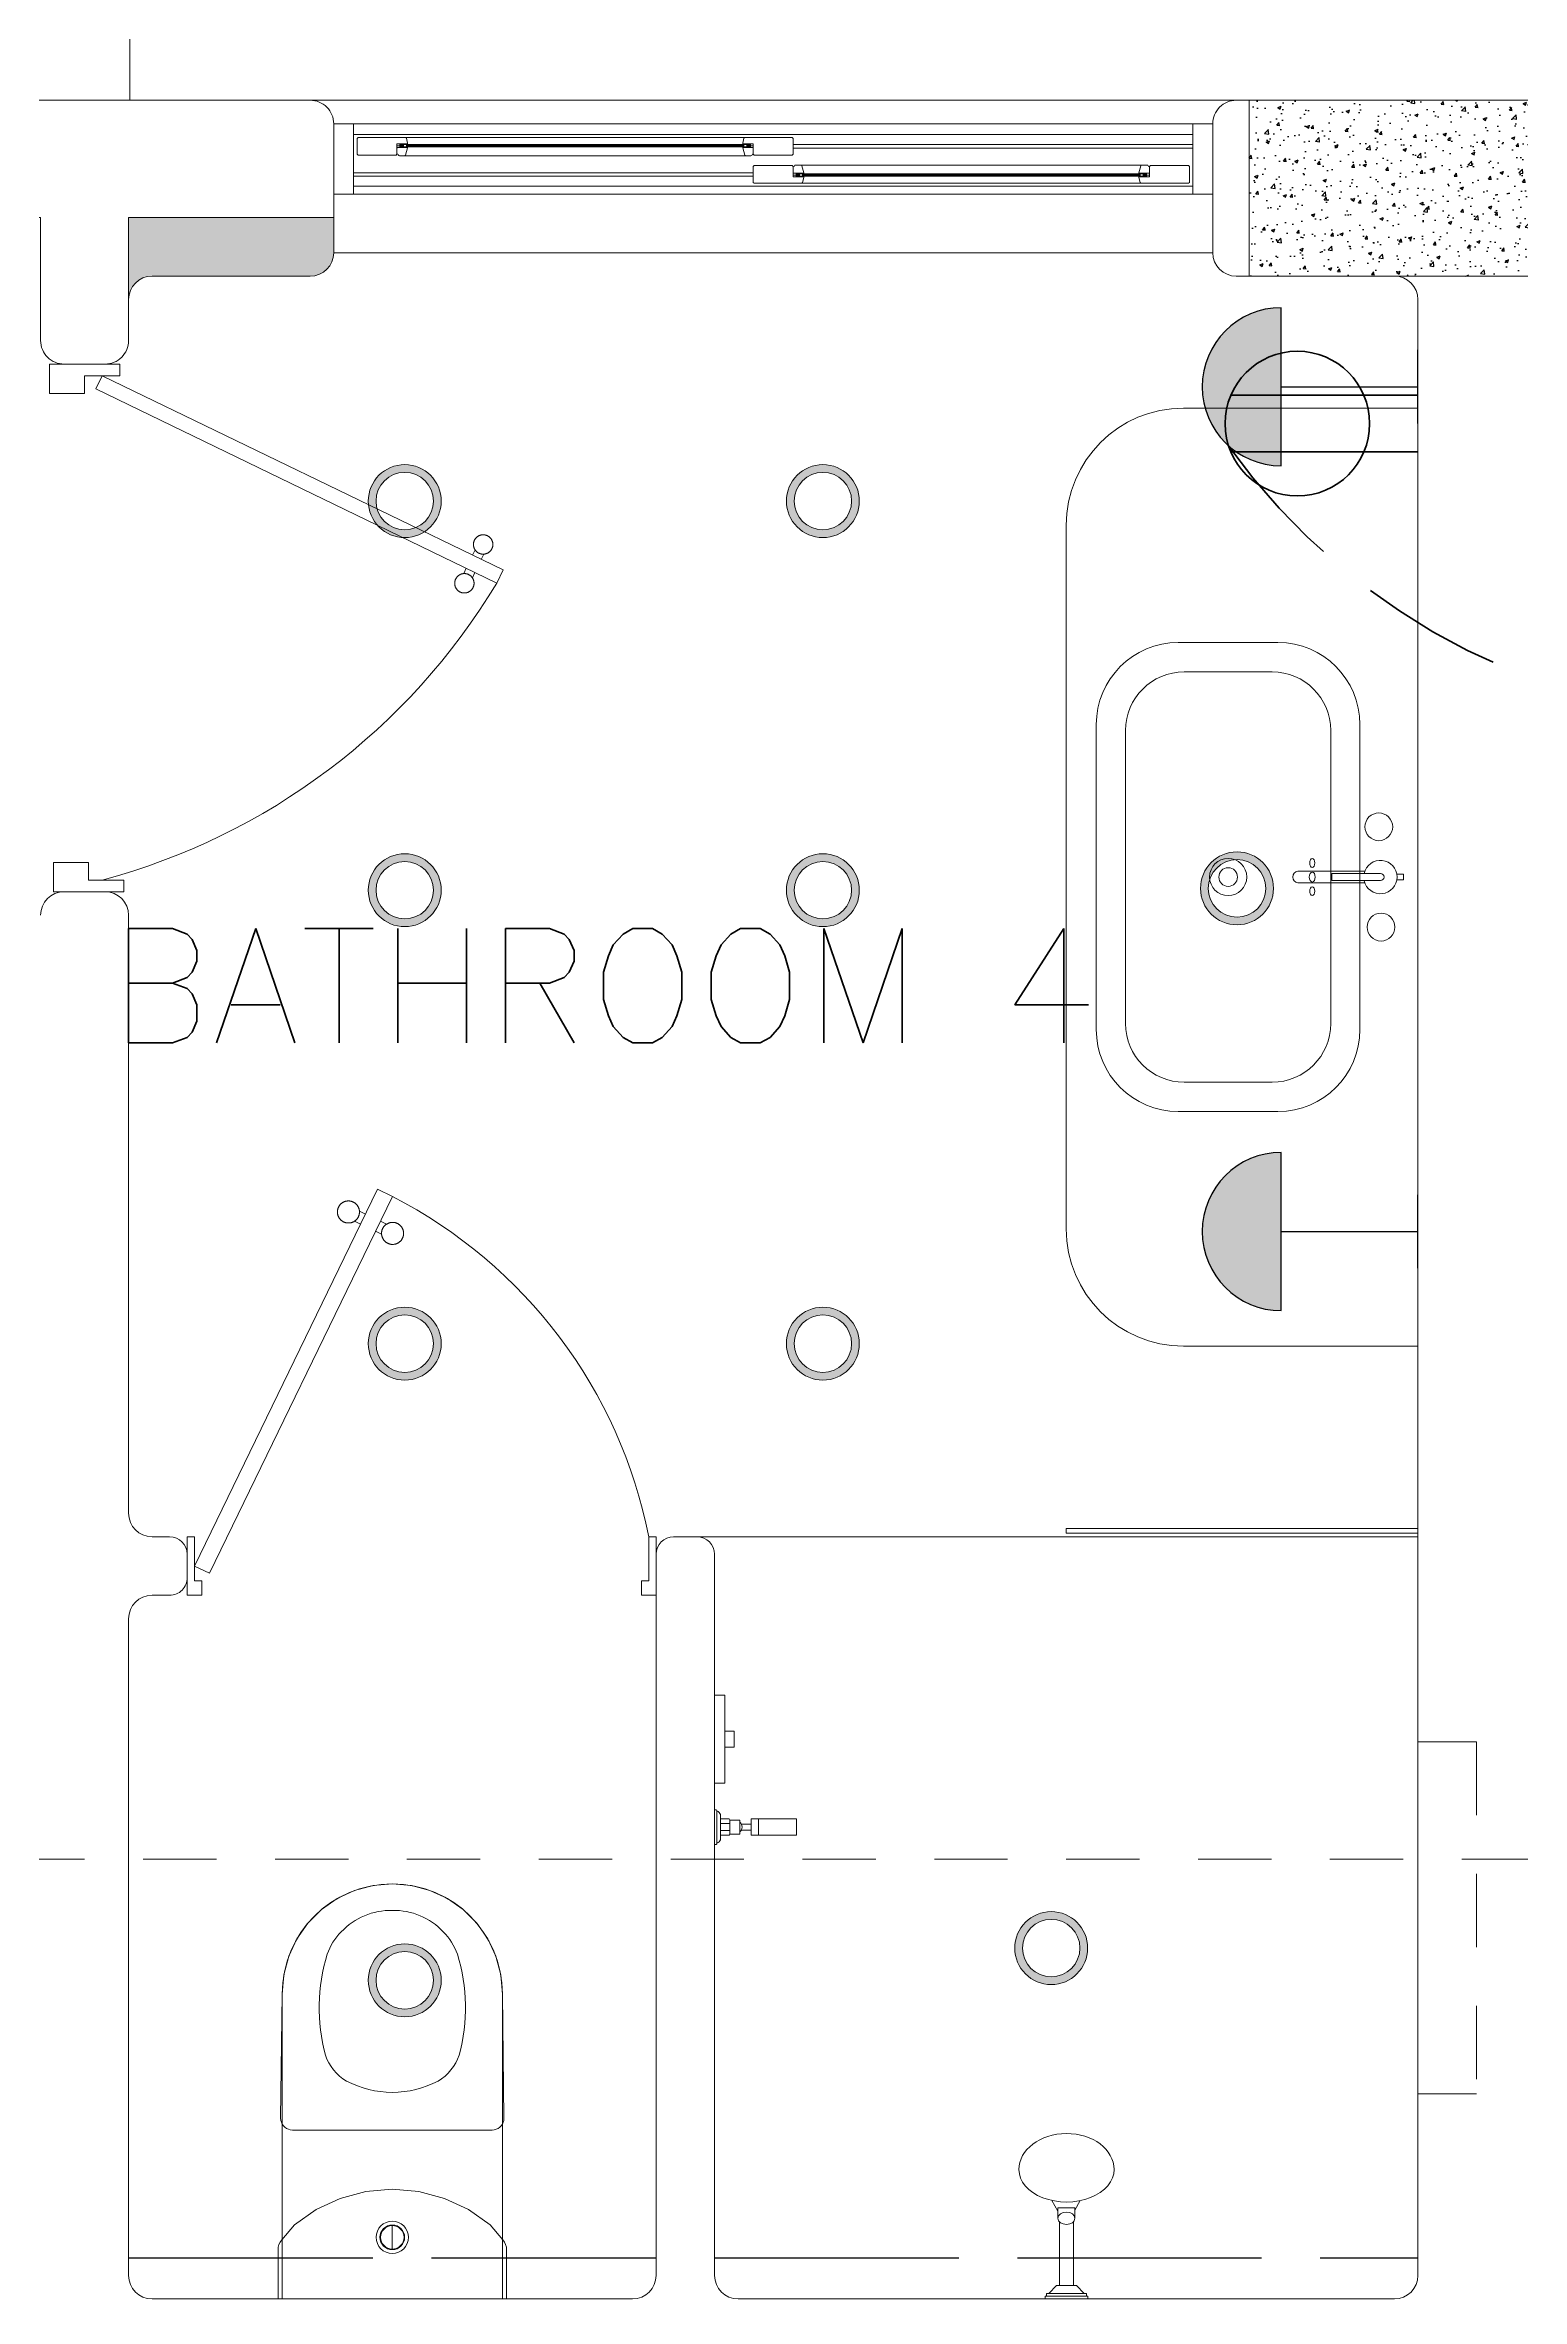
# Model space of a CAD drawing. Header units: metres. Extents: x 14 to 2416, y -346 to 476.
# Drawn here: x 137.184 to 139.704, y -135.678 to -131.834 of the extents above; entities that cross this region are included whole.
import ezdxf

# ---------------------------------------------------------------- set-up
doc = ezdxf.new("R2010")
doc.units = ezdxf.units.M
for name, pattern in [('0', [0]), ('CONTINU', [0]), ('CONTINUA', [0]), ('Dash Style-2', [0.694425, 0.48607, -0.208355]), ('HIDDEN2', [0.1875, 0.125, -0.0625]), ('STYLE_03', [0.5, 0.416656, -0.083344])]:
    doc.linetypes.add(name, pattern=pattern)
doc.layers.get('0').update_dxf_attribs({"linetype": '0', "lineweight": 20})
for name, color, linetype, lineweight in [('A-ANNO-TEXT', 20, 'Continuous', 13), ('A-DOOR', 35, 'Continuous', 5), ('A-WALL', 250, 'Continuous', 20), ('baños', 251, 'Continuous', 0), ('Columnas', 7, 'Continuous', 18), ('cristales', 131, 'Continuous', 0), ('E Salida TCorrientes', 24, 'CONTINUA', 40), ('E Tuberia Emp Piso', 24, 'Dash Style-2', 40), ('MAVA -LUMINARIAS', 1, 'Continuous', 18), ('muros bajitos', 252, 'Continuous', 5), ('textos', 7, 'Continuous', 0)]:
    doc.layers.add(name, color=color, linetype=linetype, lineweight=lineweight)
doc.layers.add('HATCH', color=8, linetype='Continuous')
doc.layers.add('MAVA Luminarias', color=1, linetype='Continuous')
doc.layers.add('RELLENO SECCION', color=8, linetype='Continuous', lineweight=0, transparency=0.4)
doc.layers.add('Techos 1', color=7, linetype='HIDDEN2', lineweight=9, true_color=0x42391a)
doc.styles.get("Standard").update_dxf_attribs({"font": 'arial.ttf', "height": 0.1875})

# ---------------------------------------------------------------- blocks, each defined once
blk = doc.blocks.new('P90')
at = {"layer": 'A-DOOR'}
for p, q in [((-0.0476, -0.8576), (0.6364, -0.5264)), ((0.5992, -0.5445), (0.5949, -0.5355)), ((0.6473, -0.5489), (0.6364, -0.5264)), ((-0.0368, -0.88), (0.6473, -0.5489)), ((0.5843, -0.5517), (0.58, -0.5427)), ((0.5952, -0.5741), (0.5995, -0.5831)), ((0.6101, -0.5669), (0.6144, -0.5759)), ((-0.0368, -0.88), (-0.0476, -0.8576))]:
    blk.add_line(p, q, dxfattribs=at)
for points in [[(-0.06, -0.02), (-0.06, -0.05), (-0.12, -0.05), (-0.12, 0), (0, 0), (0, -0.02)], [(-0.0668, -0.88), (-0.0668, -0.85), (-0.1268, -0.85), (-0.1268, -0.9), (-0.0068, -0.9), (-0.0068, -0.88)]]:
    blk.add_lwpolyline(points, close=True, dxfattribs=at)
blk.add_arc((-0.3259, -1.105), 1.1228, 31.0139, 75.0797, dxfattribs=at)
for points in [[(0.5812, -0.5096), (0.5857, -0.5096), (0.5933, -0.5141), (0.5977, -0.5218), (0.5977, -0.5306), (0.5933, -0.5383), (0.5856, -0.5427), (0.5767, -0.5427), (0.5691, -0.5383), (0.5647, -0.5306), (0.5647, -0.5217), (0.5691, -0.514), (0.5768, -0.5096), (0.5812, -0.5096)], [(0.6133, -0.5758), (0.6177, -0.5758), (0.6254, -0.5803), (0.6298, -0.5879), (0.6298, -0.5968), (0.6253, -0.6045), (0.6176, -0.6089), (0.6088, -0.6089), (0.6011, -0.6044), (0.5967, -0.5967), (0.5967, -0.5879), (0.6011, -0.5802), (0.6088, -0.5758), (0.6133, -0.5758)]]:
    blk.add_open_spline(points, degree=2, dxfattribs=at)
blk = doc.blocks.new('A$C3685e79b')
at = {"layer": 'A-DOOR'}
for p, q in [((0.0125, 0.05), (0.3248, 0.6926)), ((0.3248, 0.6926), (0.3503, 0.6802)), ((0.038, 0.0376), (0.3503, 0.6802)), ((0.3042, 0.6503), (0.294, 0.6552)), ((0.296, 0.6333), (0.2858, 0.6383)), ((0.3215, 0.621), (0.3317, 0.616)), ((0.3297, 0.6379), (0.3399, 0.6329)), ((0.038, 0.0376), (0.0125, 0.05))]:
    blk.add_line(p, q, dxfattribs=at)
for points in [[(0, 0), (0.025, 0), (0.025, 0.025), (0.0125, 0.025), (0.0125, 0.1), (0, 0.1), (0, 0)], [(0.8, 0), (0.775, 0), (0.775, 0.025), (0.7875, 0.025), (0.7875, 0.1), (0.8, 0.1), (0.8, 0)]]:
    blk.add_lwpolyline(points, dxfattribs=at)
blk.add_arc((-0.0309, -0.0619), 0.8343, 11.1901, 62.8126, dxfattribs=at)
for points in [[(0.294, 0.6539), (0.294, 0.659), (0.289, 0.6677), (0.2802, 0.6727), (0.2702, 0.6727), (0.2614, 0.6677), (0.2564, 0.6589), (0.2564, 0.6489), (0.2614, 0.6401), (0.2702, 0.6351), (0.2803, 0.6351), (0.289, 0.6401), (0.294, 0.6489), (0.294, 0.6539)], [(0.3693, 0.6173), (0.3693, 0.6224), (0.3642, 0.6311), (0.3555, 0.6361), (0.3454, 0.6361), (0.3367, 0.6311), (0.3316, 0.6224), (0.3317, 0.6123), (0.3367, 0.6035), (0.3454, 0.5985), (0.3555, 0.5985), (0.3643, 0.6036), (0.3693, 0.6123), (0.3693, 0.6173)]]:
    blk.add_open_spline(points, degree=2, dxfattribs=at)
blk = doc.blocks.new('Caroma_ToiletSuites')
at = {"layer": 'baños'}
for p, q in [((-64.3, 696.7), (-94, 682.8)), ((-32.6, 705.1), (-64.3, 696.7)), ((0, 708), (-32.6, 705.1)), ((32.6, 705.1), (0, 708)), ((64.3, 696.7), (32.6, 705.1)), ((94, 682.8), (64.3, 696.7)), ((-120.8, 664), (-144, 640.8)), ((-94, 682.8), (-120.8, 664)), ((120.8, 664), (94, 682.8)), ((144, 640.8), (120.8, 664)), ((-144, 640.8), (-162.8, 614)), ((162.8, 614), (144, 640.8)), ((-176.7, 584.3), (-185.1, 552.6)), ((-162.8, 614), (-176.7, 584.3)), ((176.7, 584.3), (162.8, 614)), ((185.1, 552.6), (176.7, 584.3)), ((-185.1, 552.6), (-188, 520)), ((188, 520), (185.1, 552.6)), ((-188, 520), (-190.5, 308)), ((-188, 0), (-188, 520)), ((188, 520), (188, 0)), ((190.5, 308), (188, 520)), ((-190.5, 308), (-190.2, 304.5)), ((190.2, 304.5), (190.5, 308)), ((-190.2, 304.5), (-189.3, 301.2)), ((-189.3, 301.2), (-187.8, 298)), ((-187.8, 298), (-185.8, 295.1)), ((-185.8, 295.1), (-183.4, 292.7)), ((-183.4, 292.7), (-180.5, 290.7)), ((-180.5, 290.7), (-177.3, 289.2)), ((-177.3, 289.2), (-174, 288.3)), ((-174, 288.3), (-170.5, 288)), ((-170.5, 288), (170.5, 288)), ((170.5, 288), (174, 288.3)), ((174, 288.3), (177.3, 289.2)), ((177.3, 289.2), (180.5, 290.7)), ((180.5, 290.7), (183.4, 292.7)), ((183.4, 292.7), (185.8, 295.1)), ((185.8, 295.1), (187.8, 298)), ((187.8, 298), (189.3, 301.2)), ((189.3, 301.2), (190.2, 304.5)), ((-88.9, 171.3), (-130, 152.2)), ((-45.1, 183.1), (-88.9, 171.3)), ((0, 187), (-45.1, 183.1)), ((45.1, 183.1), (0, 187)), ((88.9, 171.3), (45.1, 183.1)), ((130, 152.2), (88.9, 171.3)), ((-167.1, 126.2), (-188.7, 100.9)), ((-130, 152.2), (-167.1, 126.2)), ((0, 85), (0, 125)), ((167.1, 126.2), (130, 152.2)), ((188.7, 100.9), (167.1, 126.2)), ((-194.6, 88.2), (-195, 83.5)), ((-195, 83.5), (-195, 0)), ((-193.4, 92.7), (-194.6, 88.2)), ((-191.4, 97), (-193.4, 92.7)), ((-188.7, 100.9), (-191.4, 97)), ((191.4, 97), (188.7, 100.9)), ((193.4, 92.7), (191.4, 97)), ((194.6, 88.2), (193.4, 92.7)), ((195, 83.5), (194.6, 88.2)), ((195, 0), (195, 83.5)), ((-195, 0), (195, 0)), ((188, 0), (-188, 0))]:
    blk.add_line(p, q, dxfattribs=at)
for centre, radius, start, end in [((0, 520), 188, 0, 180), ((-2.7, 547.4), 115.2, 88.6565, 137.0404), ((2.7, 547.4), 115.2, 42.9609, 91.3415), ((-18.8, 556.1), 97.6, 134.3372, 160.9897), ((18.8, 556.1), 97.6, 19.01, 45.6643), ((183, 496.7), 307.9, 162.7713, 195.2143), ((-183, 496.7), 307.9, 344.7852, 17.2286), ((-36.1, 442.4), 82.4, 198.763, 239.3582), ((36.1, 442.4), 82.4, 300.6412, 341.2351), ((2.9, 529.9), 177.9, 242.916, 269.0659), ((-2.9, 529.9), 177.9, 270.9339, 297.0836), ((0, 105), 27.5, 0, 180), ((0, 105), 21, 0, 180), ((0, 105), 20, 0, 180), ((0, 105), 27.5, 180, 0), ((0, 105), 21, 180, 0), ((0, 105), 20, 180, 0)]:
    blk.add_arc(centre, radius, start, end, dxfattribs=at)
blk = doc.blocks.new('A$C0ed3e1a4')
at = {"layer": 'baños'}
for p, q in [((0.0645, 0.0432), (0.0645, 0.0157)), ((0.0968, 0.0175), (0.0968, 0.0413)), ((0.0968, 0.0413), (0.1137, 0.0413)), ((0.1137, 0.0413), (0.1137, 0.0294)), ((0.1294, 0.0435), (0.1148, 0.0435)), ((0.1294, 0.051), (0.1294, 0.0295)), ((0.1356, 0.0022), (0.1356, 0.0568)), ((0.1396, 0.059), (0.1368, 0.059)), ((0.1396, 0.059), (0.1396, 0)), ((0.0941, 0.0346), (0.0772, 0.0346)), ((0.0941, 0.0243), (0.0772, 0.0243)), ((0.0968, 0.0175), (0.1137, 0.0175)), ((0.1137, 0.0354), (0.1294, 0.0354)), ((0.1137, 0.0175), (0.1137, 0.0294)), ((0.1137, 0.0235), (0.1294, 0.0235)), ((0.1294, 0.0154), (0.1148, 0.0154)), ((0.1294, 0.008), (0.1294, 0.0295)), ((0.1396, 0), (0.1368, 0))]:
    blk.add_line(p, q, dxfattribs=at)
blk.add_lwpolyline([(0.0772, 0.0432), (0, 0.0432), (0, 0.0157), (0.0772, 0.0157)], close=True, dxfattribs=at)
for centre, radius, start, end in [((0.1193, 0.0397), 0.00586, 140.0793, 164.0924), ((0.1416, 0.0445), 0.0138, 115.7896, 151.6564), ((0.138, 0.0569), 0.00241, 117.9179, 181.9718), ((0.1027, 0.0294), 0.01, 125.7762, 234.2238), ((0.1193, 0.0191), 0.00586, 195.9076, 219.9207), ((0.1416, 0.0145), 0.0138, 208.3436, 244.2104), ((0.138, 0.0021), 0.00241, 178.0282, 242.0821)]:
    blk.add_arc(centre, radius, start, end, dxfattribs=at)
blk = doc.blocks.new('A$C013342c3')
at = {"layer": 'baños', "linetype": 'Continuous'}
for p, q in [((0.2821, 0.1176), (0.2775, 0.1176)), ((0.2775, 0.1176), (0.2775, 0.1152)), ((0.2821, 0.1163), (0.2821, 0.1176)), ((0.2821, 0.0462), (0.2821, 0.1163)), ((0.1327, 0.0959, -0.0887), (0.1145, 0.106, -0.1376)), ((0.1447, 0.0959, -0.0497), (0.127, 0.0959, -0.0497)), ((0.127, 0.0959, -0.0497), (0.127, 0.0667, -0.0497)), ((0.2591, 0.0932, -0.0114), (0.1506, 0.0931, -0.0549)), ((0.2592, 0.0984, -1.0732), (0.2591, 0.0932, -0.0114)), ((0.2591, 0.0932, -0.0114), (0.2591, 0.0693, -0.0113)), ((0.2731, 0.1112), (0.2592, 0.0984, -1.0732)), ((0.2775, 0.1152), (0.2731, 0.1152)), ((0.2731, 0.1152), (0.2731, 0.1112)), ((0.2731, 0.0513), (0.2731, 0.1112)), ((0.2775, 0.1152), (0.2775, 0.0473)), ((0.1305, 0.0667, -0.0849), (0.1145, 0.0578, -0.1376)), ((0.127, 0.0667, -0.0497), (0.1446, 0.0667, -0.0497)), ((0.2591, 0.0693, -0.0114), (0.1506, 0.0694, -0.0549)), ((0.2592, 0.0642, -1.0732), (0.2591, 0.0693, -0.0114)), ((0.2731, 0.0513), (0.2592, 0.0642, -1.0732)), ((0.2731, 0.0473), (0.2731, 0.0513)), ((0.2775, 0.0473), (0.2731, 0.0473)), ((0.2775, 0.0449), (0.2775, 0.0473)), ((0.2821, 0.0449), (0.2775, 0.0449)), ((0.2821, 0.0462), (0.2821, 0.0449))]:
    blk.add_line(p, q, dxfattribs=at)
for ratio, start_param, end_param in [(0.757088, 3.141593, 6.283185), (0.681889, 0, 3.141593)]:
    blk.add_ellipse((0.0615, 0.0812, -0.1376), major_axis=(-0.0002, -0.0812), ratio=ratio, start_param=start_param, end_param=end_param, dxfattribs=at)
blk.add_ellipse((0.1447, 0.0813, -0.0497), major_axis=(0, -0.0146), ratio=0.718224, dxfattribs=at)
blk = doc.blocks.new('A$C160d384d')
at = {"layer": 'baños'}
for p, q in [((0.2143, 0.8), (0.3843, 0.8)), ((0.2243, 0.75), (0.3743, 0.75)), ((0.0743, 0.14), (0.0743, 0.66)), ((0.5243, 0.66), (0.5243, 0.14)), ((0.1243, 0.15), (0.1243, 0.65)), ((0.4743, 0.65), (0.4743, 0.15)), ((0.3743, 0.05), (0.2243, 0.05)), ((0.3843, 0), (0.2143, 0))]:
    blk.add_line(p, q, dxfattribs=at)
at = {"layer": 'baños', "linetype": 'Continuous'}
for p, q in [((0.0005, 0.405, 0), (0, 0.4043, 0)), ((0, 0.4043, 0), (0, 0.3957, 0)), ((0, 0.3957, 0), (0.0005, 0.395, 0)), ((0.0114, 0.405, 0), (0.0005, 0.405, 0)), ((0.0005, 0.395, 0), (0.0114, 0.395, 0)), ((0.0395, 0.4062, 0), (0.0395, 0.4062, 0)), ((0.0395, 0.4062, 0), (0.1223, 0.4062, 0.0004)), ((0.0395, 0.3939, 0), (0.0395, 0.3939, 0)), ((0.0661, 0.4101, 0), (0.1804, 0.4101, 0)), ((0.1804, 0.39, 0), (0.0661, 0.39, 0)), ((0.1223, 0.4062, 0.0004), (0.1223, 0.3939, 0.0004))]:
    blk.add_line(p, q, dxfattribs=at)
at = {"layer": 'baños', "linetype": 'Continuous', "extrusion": (1.31781e-06, -1, -8.43443e-26)}
for p, q in [((0.1223, 0.3939, 0.0004), (0.0395, 0.3939, 0)), ((0.0395, 0.3939, 0), (0.1223, 0.3939, 0.0004))]:
    blk.add_line(p, q, dxfattribs=at)
at = {"layer": 'baños', "linetype": 'Continuous'}
for centre, radius in [((0.0422, 0.4857), 0.0237), ((0.2993, 0.4), 0.0317), ((0.2993, 0.4), 0.0159), ((0.0384, 0.3146), 0.0237)]:
    blk.add_circle(centre, radius, dxfattribs=at)
at = {"layer": 'baños'}
for centre, radius, start, end in [((0.2143, 0.66), 0.14, 90, 180), ((0.3843, 0.66), 0.14, 0, 90), ((0.2243, 0.65), 0.1, 90, 180), ((0.3743, 0.65), 0.1, 0, 90), ((0.2143, 0.14), 0.14, 180, 270), ((0.2243, 0.15), 0.1, 180, 270), ((0.3743, 0.15), 0.1, 270, 360), ((0.3843, 0.14), 0.14, 270, 0)]:
    blk.add_arc(centre, radius, start, end, dxfattribs=at)
at = {"layer": 'baños', "linetype": 'Continuous'}
for centre, radius, start, end in [((0.0395, 0.4), 0.0285, 12.564, 347.4316), ((0.0398, 0.3997, 0), 0.00653, 92.8714, 177.1287), ((0.0398, 0.4004, 0), 0.00653, 182.8714, 267.1287), ((0.1786, 0.4001, 0), 0.0101, 359.5645, 79.3894), ((0.1786, 0.4, 0), 0.0101, 280.6108, 0.4357)]:
    blk.add_arc(centre, radius, start, end, dxfattribs=at)
at = {"layer": 'baños', "linetype": 'Continuous', "extrusion": (3.61622e-27, 8.43443e-26, -1)}
for centre, major_axis, ratio in [((0.1557, 0.424), (0.00005, -0.0075), 0.581577), ((0.1558, 0.4), (0, -0.0085), 0.599546), ((0.1558, 0.376), (0.00005, -0.0075), 0.581577)]:
    blk.add_ellipse(centre, major_axis=major_axis, ratio=ratio, dxfattribs=at)
at = {"layer": 'baños', "linetype": 'Continuous', "flags": 8}
for tag, p in [('TRADENAME', (0.1887, 0.4, 0)), ('MODELNUMBER', (0.1887, 0.4, 0)), ('MATERIAL', (0.1888, 0.4, 0)), ('PRODUCT', (0.1888, 0.4, 0))]:
    blk.add_attdef(tag, p, '', height=0.0000254, rotation=270.0001, dxfattribs=at)
at = {"layer": 'baños', "linetype": 'Continuous'}
for tag, p in [('MATERIAL', (0.299, 0.3999)), ('PRODUCT', (0.299, 0.3999)), ('TRADENAME', (0.2991, 0.3999)), ('MODELNUMBER', (0.2991, 0.3999))]:
    blk.add_attdef(tag, p, '', height=0.0000254, rotation=90.0001, dxfattribs=at)
blk = doc.blocks.new('A$C89702949')
at = {"layer": 'HATCH'}
h = blk.add_hatch(dxfattribs=at)
h.set_pattern_fill('AR-CONC', color=256, scale=0.00032)
h.set_pattern_definition([(50, (114.33107, 55.238796), (0.058299094, -0.005100507), [0.006096, -0.067056]), (355, (114.33107, 55.238796), (-0.011277895, 0.06113819), [0.0048768, -0.053644987]), (100.451445, (114.33593, 55.23837), (0.0470212, 0.05603768), [0.005180803, -0.056988878]), (46.1842, (114.33107, 55.25505), (0.086745293, -0.013453545), [0.009144, -0.100584]), (96.63556, (114.3383, 55.25393), (0.07596932, 0.07917636), [0.00777121, -0.085483395]), (351.18415, (114.33107, 55.25505), (0.07596932, 0.07917636), [0.00731519, -0.080467114]), (21, (114.3392, 55.25099), (0.048516605, -0.032724863), [0.006096, -0.067056]), (326, (114.3392, 55.25099), (0.01977665, 0.05894015), [0.0048768, -0.0536448]), (71.451445, (114.34324, 55.24826), (0.068293254, 0.026215286), [0.005180803, -0.05698878]), (37.5, (114.331071, 55.238796), (0.000988353, 0.0270576124), [0, -0.05299456, 0, -0.0544576, 0, -0.053848]), (7.5, (114.33107, 55.238796), (0.021382292, 0.032057784), [0, -0.03104896, 0, -0.05177536, 0, -0.0205232]), (327.5, (114.312946, 55.238796), (0.0433889905, -0.001833198), [0, -0.02032, 0, -0.0633984, 0, -0.0841248]), (317.5, (114.304818, 55.238796), (0.047401338, 0.008136477), [0, -0.026416, 0, -0.04210304, 0, -0.0597408])])
h.paths.add_polyline_path([(6.1623, 19.9891), (6.1623, 19.6891), (6.7623, 19.6891), (6.7623, 19.9891)])
at = {"layer": 'Columnas'}
blk.add_lwpolyline([(6.1623, 19.9891), (6.1623, 19.6891), (6.7623, 19.6891), (6.7623, 19.9891)], close=True, dxfattribs=at)
blk = doc.blocks.new('PL BASE 2N NASAS 09')
at = {"layer": 'RELLENO SECCION', "true_color": 0xc7c8ca}
h = blk.add_hatch(color=9, dxfattribs=at)
h.dxf.hatch_style = 1
h.paths.add_polyline_path([(162.8975, -5.4117), (162.8975, -5.5517, -0.414214), (162.9375, -5.5117), (163.2076, -5.5117, 0.41363), (163.2475, -5.4717), (163.2475, -5.4117)])
at = {"layer": 'A-DOOR'}
for p, q in [((163.2093, -5.2118), (164.7857, -5.2118)), ((163.2475, -5.2517), (163.2475, -5.3717)), ((163.2475, -5.2517), (164.7475, -5.2517)), ((163.2815, -5.3717), (163.2815, -5.2517)), ((164.7135, -5.3717), (164.7135, -5.2517)), ((164.7475, -5.2517), (164.7475, -5.4717)), ((163.2875, -5.2767), (163.289, -5.2752)), ((163.2875, -5.3037), (163.2875, -5.2767)), ((163.289, -5.3052), (163.2875, -5.3037)), ((163.289, -5.2752), (163.3697, -5.2752)), ((163.3555, -5.3037), (163.354, -5.3052)), ((163.373, -5.2862), (163.3555, -5.2862)), ((163.3555, -5.2862), (163.3555, -5.3037)), ((163.3555, -5.2892), (163.3605, -5.2892)), ((163.3555, -5.2892), (163.3605, -5.2892)), ((163.3605, -5.2872), (163.3665, -5.2912)), ((163.3605, -5.2912), (163.3665, -5.2872)), ((163.3697, -5.2752), (163.3715, -5.2766)), ((163.3697, -5.2752), (163.9494, -5.2752)), ((163.3715, -5.2766), (163.3735, -5.2847)), ((163.3735, -5.2857), (163.373, -5.2862)), ((163.3735, -5.2847), (163.3735, -5.2857)), ((163.9476, -5.2766), (163.9455, -5.2847)), ((163.9455, -5.2847), (163.9455, -5.2857)), ((163.9455, -5.2857), (163.946, -5.2862)), ((163.946, -5.2862), (163.9635, -5.2862)), ((163.9494, -5.2752), (163.9476, -5.2766)), ((164.03, -5.2752), (163.9494, -5.2752)), ((163.9585, -5.2872), (163.9525, -5.2912)), ((163.9585, -5.2912), (163.9525, -5.2872)), ((163.9635, -5.2892), (163.9585, -5.2892)), ((163.9635, -5.2892), (163.9585, -5.2892)), ((163.9635, -5.2862), (163.9635, -5.3037)), ((163.9635, -5.3037), (163.965, -5.3052)), ((164.0315, -5.2767), (164.03, -5.2752)), ((164.0315, -5.3037), (164.03, -5.3052)), ((164.0315, -5.3037), (164.0315, -5.2767)), ((163.354, -5.3052), (163.289, -5.3052)), ((163.9503, -5.3062), (163.3688, -5.3062)), ((163.965, -5.3232), (163.9635, -5.3247)), ((163.9635, -5.3247), (163.9635, -5.3517)), ((163.965, -5.3052), (164.03, -5.3052)), ((164.03, -5.3232), (163.965, -5.3232)), ((164.0315, -5.3247), (164.03, -5.3232)), ((164.0315, -5.3422), (164.0315, -5.3247)), ((164.0315, -5.3392), (164.0365, -5.3392)), ((164.0315, -5.3392), (164.0365, -5.3392)), ((164.049, -5.3422), (164.0315, -5.3422)), ((164.0365, -5.3412), (164.0425, -5.3372)), ((164.0365, -5.3372), (164.0425, -5.3412)), ((164.0448, -5.3222), (164.6263, -5.3222)), ((164.0495, -5.3427), (164.049, -5.3422)), ((164.0495, -5.3437), (164.0495, -5.3427)), ((164.6215, -5.3427), (164.622, -5.3422)), ((164.6215, -5.3437), (164.6215, -5.3427)), ((164.622, -5.3422), (164.6395, -5.3422)), ((164.6345, -5.3412), (164.6285, -5.3372)), ((164.6345, -5.3372), (164.6285, -5.3412)), ((164.6395, -5.3392), (164.6345, -5.3392)), ((164.6395, -5.3392), (164.6345, -5.3392)), ((164.6395, -5.3247), (164.641, -5.3232)), ((164.6395, -5.3422), (164.6395, -5.3247)), ((164.641, -5.3232), (164.706, -5.3232)), ((164.706, -5.3232), (164.7075, -5.3247)), ((164.7075, -5.3247), (164.7075, -5.3517)), ((163.2475, -5.3717), (164.7475, -5.3717)), ((163.9635, -5.3517), (163.965, -5.3532)), ((163.965, -5.3532), (164.0457, -5.3532)), ((164.0457, -5.3532), (164.0475, -5.3517)), ((164.6254, -5.3532), (164.0457, -5.3532)), ((164.0475, -5.3517), (164.0495, -5.3437)), ((164.6236, -5.3517), (164.6215, -5.3437)), ((164.6254, -5.3532), (164.6236, -5.3517)), ((164.706, -5.3532), (164.6254, -5.3532)), ((164.7075, -5.3517), (164.706, -5.3532)), ((163.2475, -5.4717), (164.7475, -5.4717))]:
    blk.add_line(p, q, dxfattribs=at)
at = {"layer": 'A-DOOR', "color": 8}
for p, q in [((163.2815, -5.2702), (164.7135, -5.2702)), ((164.7135, -5.2872), (164.0315, -5.2872)), ((164.7135, -5.2932), (164.0315, -5.2932)), ((163.9635, -5.3352), (163.2815, -5.3352)), ((163.9635, -5.3412), (163.2815, -5.3412)), ((163.2815, -5.3582), (164.7135, -5.3582))]:
    blk.add_line(p, q, dxfattribs=at)
at = {"layer": 'A-DOOR'}
for points in [[(163.3555, -5.2892), (163.3605, -5.2892), (163.3605, -5.2892), (163.3555, -5.2892)], [(163.3605, -5.2872), (163.3665, -5.2872), (163.3665, -5.2912), (163.3605, -5.2912)], [(163.3605, -5.2872), (163.9585, -5.2872), (163.9585, -5.2912), (163.3605, -5.2912)], [(163.373, -5.2862), (163.361, -5.2862), (163.361, -5.2872), (163.373, -5.2872)], [(163.373, -5.2912), (163.361, -5.2912), (163.361, -5.2922), (163.373, -5.2922)], [(163.3665, -5.2872), (163.3715, -5.2872), (163.3715, -5.2912), (163.3665, -5.2912)], [(163.946, -5.2862), (163.958, -5.2862), (163.958, -5.2872), (163.946, -5.2872)], [(163.946, -5.2912), (163.958, -5.2912), (163.958, -5.2922), (163.946, -5.2922)], [(163.9525, -5.2872), (163.9475, -5.2872), (163.9475, -5.2912), (163.9525, -5.2912)], [(163.9585, -5.2872), (163.9525, -5.2872), (163.9525, -5.2912), (163.9585, -5.2912)], [(163.9635, -5.2892), (163.9585, -5.2892), (163.9585, -5.2892), (163.9635, -5.2892)], [(164.0315, -5.3392), (164.0365, -5.3392), (164.0365, -5.3392), (164.0315, -5.3392)], [(164.6345, -5.3412), (164.0365, -5.3412), (164.0365, -5.3372), (164.6345, -5.3372)], [(164.0365, -5.3412), (164.0425, -5.3412), (164.0425, -5.3372), (164.0365, -5.3372)], [(164.049, -5.3372), (164.037, -5.3372), (164.037, -5.3362), (164.049, -5.3362)], [(164.049, -5.3422), (164.037, -5.3422), (164.037, -5.3412), (164.049, -5.3412)], [(164.0425, -5.3412), (164.0475, -5.3412), (164.0475, -5.3372), (164.0425, -5.3372)], [(164.622, -5.3372), (164.634, -5.3372), (164.634, -5.3362), (164.622, -5.3362)], [(164.622, -5.3422), (164.634, -5.3422), (164.634, -5.3412), (164.622, -5.3412)], [(164.6285, -5.3412), (164.6235, -5.3412), (164.6235, -5.3372), (164.6285, -5.3372)], [(164.6345, -5.3412), (164.6285, -5.3412), (164.6285, -5.3372), (164.6345, -5.3372)], [(164.6395, -5.3392), (164.6345, -5.3392), (164.6345, -5.3392), (164.6395, -5.3392)]]:
    blk.add_lwpolyline(points, close=True, dxfattribs=at)
for points in [[(163.3577, -5.3047, 0.341999), (163.3558, -5.3032), (163.3555, -5.3028), (163.3555, -5.2932), (163.3565, -5.2922), (163.3735, -5.2922), (163.3735, -5.2927), (163.3702, -5.3051, -0.339454), (163.3688, -5.3062), (163.3596, -5.3062, -0.341999)], [(163.9614, -5.3047, -0.341999), (163.9633, -5.3032), (163.9635, -5.3028), (163.9635, -5.2932), (163.9625, -5.2922), (163.9455, -5.2922), (163.9455, -5.2927), (163.9489, -5.3051, 0.339454), (163.9503, -5.3062), (163.9595, -5.3062, 0.341999)], [(164.0337, -5.3237, -0.341999), (164.0318, -5.3252), (164.0315, -5.3255), (164.0315, -5.3352), (164.0325, -5.3362), (164.0495, -5.3362), (164.0495, -5.3357), (164.0462, -5.3233, 0.339454), (164.0448, -5.3222), (164.0356, -5.3222, 0.341999)], [(164.6374, -5.3237, 0.341999), (164.6393, -5.3252), (164.6395, -5.3255), (164.6395, -5.3352), (164.6385, -5.3362), (164.6215, -5.3362), (164.6215, -5.3357), (164.6249, -5.3233, -0.339454), (164.6263, -5.3222), (164.6355, -5.3222, -0.341999)]]:
    blk.add_lwpolyline(points, format="xyb", close=True, dxfattribs=at)
at = {"layer": 'A-DOOR', "color": 7}
for points in [[(163.3605, -5.2912), (163.9585, -5.2912), (163.9585, -5.2872), (163.3605, -5.2872)], [(164.6345, -5.3372), (164.0365, -5.3372), (164.0365, -5.3412), (164.6345, -5.3412)]]:
    blk.add_lwpolyline(points, close=True, dxfattribs=at)
at = {"layer": 'A-WALL'}
for p, q in [((162.3375, -5.2117), (163.2075, -5.2117)), ((164.7875, -5.2117), (165.4076, -5.2117)), ((163.2475, -5.3717), (163.2475, -5.2517)), ((163.2475, -5.4717), (163.2475, -5.2517)), ((164.7475, -5.4717), (164.7475, -5.2517)), ((162.9375, -5.5117), (163.2076, -5.5117)), ((164.7875, -5.5117), (165.0575, -5.5117)), ((165.0975, -5.5517), (165.0975, -7.5817)), ((162.8575, -6.5617), (162.7875, -6.5617)), ((162.8975, -6.6017), (162.8975, -7.6217)), ((165.0975, -7.5817), (165.0975, -8.9217)), ((162.9675, -7.6617), (162.9375, -7.6617)), ((163.8675, -7.6617), (163.8275, -7.6617)), ((162.9975, -7.6915), (162.9975, -7.7315)), ((163.7975, -7.6917), (163.7975, -8.9217)), ((163.8975, -7.6917), (163.8975, -8.9217)), ((162.9675, -7.7617), (162.9375, -7.7617)), ((162.8975, -7.8017), (162.8975, -8.9217)), ((163.7575, -8.9617), (162.9375, -8.9617)), ((165.0575, -8.9617), (163.9375, -8.9617))]:
    blk.add_line(p, q, dxfattribs=at)
at = {"layer": 'A-WALL', "linetype": 'HIDDEN2'}
for p, q in [((165.1975, -8.0117), (165.0975, -8.0117)), ((165.1975, -8.0117), (165.1975, -8.6117)), ((165.1975, -8.6117), (165.0975, -8.6117))]:
    blk.add_line(p, q, dxfattribs=at)
at = {"layer": 'A-WALL'}
blk.add_lwpolyline([(163.2475, -5.4117), (162.8975, -5.4117), (162.8975, -5.6217, -0.414214), (162.8575, -5.6617), (162.7875, -5.6617, -0.414214), (162.7475, -5.6217), (162.7475, -5.4117), (162.2975, -5.4117)], format="xyb", dxfattribs=at)
for centre, radius, start, end in [((163.2075, -5.2517), 0.04, 0, 90.0001), ((164.7875, -5.2517), 0.04, 89.9998, 180), ((163.2075, -5.4717), 0.04, 270, 0), ((164.7875, -5.4717), 0.04, 180, 270), ((162.9375, -5.5517), 0.04, 90, 180), ((165.0575, -5.5517), 0.04, 0, 90), ((162.7875, -6.6017), 0.04, 90, 180), ((162.8575, -6.6017), 0.04, 0, 90), ((162.9375, -7.6217), 0.04, 180, 270), ((162.9675, -7.6917), 0.03, 0.3995, 89.9991), ((163.8275, -7.6917), 0.03, 90, 180), ((163.8675, -7.6917), 0.03, 0, 90), ((162.9375, -7.8017), 0.04, 90, 180), ((162.9675, -7.7317), 0.03, 270.0009, 0.3953), ((162.9375, -8.9217), 0.04, 180, 270), ((163.7575, -8.9217), 0.04, 270, 0), ((163.9375, -8.9217), 0.04, 180, 270), ((165.0575, -8.9217), 0.04, 270, 360)]:
    blk.add_arc(centre, radius, start, end, dxfattribs=at)
at = {"layer": 'baños'}
for p, q in [((164.6975, -5.7367, 0), (165.0975, -5.7367, 0)), ((164.4975, -5.9367, 0), (164.4975, -7.1367, 0)), ((164.6975, -7.3367, 0), (165.0975, -7.3367, 0)), ((163.8675, -7.6617), (165.0975, -7.6617))]:
    blk.add_line(p, q, dxfattribs=at)
for points in [[(165.0975, -7.6476), (164.4975, -7.6476), (164.4975, -7.6554), (165.0975, -7.6554)], [(163.8975, -8.082), (163.9149, -8.082), (163.9149, -7.932), (163.8975, -7.932)], [(163.9149, -8.0204), (163.9307, -8.0204), (163.9307, -7.9936), (163.9149, -7.9936)]]:
    blk.add_lwpolyline(points, close=True, dxfattribs=at)
for centre, start, end in [((164.6975, -5.9367, 0), 90, 180), ((164.6975, -7.1367, 0), 180, 270)]:
    blk.add_arc(centre, 0.2, start, end, dxfattribs=at)
at = {"layer": 'cristales', "const_width": 0.004}
for points in [[(163.3715, -5.2892), (163.9475, -5.2892)], [(164.6235, -5.3392), (164.0475, -5.3392)]]:
    blk.add_lwpolyline(points, dxfattribs=at)
at = {"layer": 'muros bajitos'}
blk.add_line((162.8998, -5.2117), (162.8998, -4.6691), dxfattribs=at)
at = {"layer": 'Techos 1'}
blk.add_line((161.3475, -8.2117), (176.0975, -8.2117), dxfattribs=at)
at = {"color": 1}
for name, p in [('A$C89702949', (158.6475, -25.2008)), ('A$C3685e79b', (162.9975, -7.7617))]:
    blk.add_blockref(name, p, dxfattribs=at)
ref = blk.add_blockref('A$C160d384d', (165.073, -6.9366), dxfattribs=dict(at, xscale=-1))
ref.add_attrib('MATERIAL', 'VITREOUS CHINA', (164.774, -6.5364), dxfattribs={"layer": 'baños', "linetype": 'Continuous', "height": 0.0000254, "rotation": 269.9999})
ref.add_attrib('PRODUCT', 'BATHROOM SINK', (164.7739, -6.5364), dxfattribs={"layer": 'baños', "linetype": 'Continuous', "height": 0.0000254, "rotation": 269.9999})
ref.add_attrib('TRADENAME', 'VOX', (164.7739, -6.5367), dxfattribs={"layer": 'baños', "linetype": 'Continuous', "height": 0.0000254, "rotation": 269.9999})
ref.add_attrib('MODELNUMBER', 'K-5373', (164.7738, -6.5366), dxfattribs={"layer": 'baños', "linetype": 'Continuous', "height": 0.0000254, "rotation": 269.9999})
ref.add_attrib('MATERIAL', 'BRASS', (164.8842, -6.5367, 0), dxfattribs={"layer": 'baños', "linetype": 'Continuous', "height": 0.0000254, "rotation": 89.9999})
ref.add_attrib('PRODUCT', 'FAUCETS', (164.8842, -6.5367, 0), dxfattribs={"layer": 'baños', "linetype": 'Continuous', "height": 0.0000254, "rotation": 89.9999})
ref.add_attrib('TRADENAME', 'PURIST', (164.8842, -6.5367, 0), dxfattribs={"layer": 'baños', "linetype": 'Continuous', "height": 0.0000254, "rotation": 89.9999})
ref.add_attrib('MODELNUMBER', 'K-14404-4A', (164.8843, -6.5367, 0), dxfattribs={"layer": 'baños', "linetype": 'Continuous', "height": 0.0000254, "rotation": 89.9999})
at = {"layer": 'A-DOOR', "xscale": -1, "rotation": 180}
blk.add_blockref('P90', (162.8893, -6.5617), dxfattribs=at)
at = {"layer": 'baños', "rotation": 180}
blk.add_blockref('A$C0ed3e1a4', (164.0371, -8.1275), dxfattribs=at)
at = {"layer": 'baños', "xscale": -0.000999999934791, "yscale": 0.000999999934791}
blk.add_blockref('Caroma_ToiletSuites', (163.3475, -8.9617), dxfattribs=at)
at = {"layer": 'baños', "linetype": 'CONTINU', "xscale": -1, "rotation": 90}
blk.add_blockref('A$C013342c3', (164.5791, -8.6796), dxfattribs=at)
at = {"layer": 'baños', "linetype": 'Continuous', "flags": 8}
for tag, p in [('MODELNUMBER', (167.1329, -5.6306, 0)), ('TRADENAME', (167.1329, -5.6307, 0)), ('PRODUCT', (167.1329, -5.6307, 0)), ('MATERIAL', (167.1329, -5.6307, 0)), ('MODELNUMBER', (168.3076, -5.6306, 0)), ('TRADENAME', (168.3076, -5.6307, 0)), ('PRODUCT', (168.3076, -5.6307, 0)), ('MATERIAL', (168.3076, -5.6307, 0))]:
    blk.add_attdef(tag, p, '', height=0.0000254, rotation=180.0001, dxfattribs=at)
at = {"layer": 'baños', "linetype": 'Continuous'}
for tag, p, rotation in [('MODELNUMBER', (169.2428, -19.7065), 180.0001), ('TRADENAME', (169.2428, -19.7064), 180.0001), ('MATERIAL', (169.243, -19.7063), 180.0001), ('PRODUCT', (169.243, -19.7064), 180.0001), ('MODELNUMBER', (169.9524, -19.7065), 179.9999), ('MATERIAL', (169.9524, -19.7063), 179.9999), ('TRADENAME', (169.9524, -19.7064), 179.9999), ('PRODUCT', (169.9524, -19.7064), 179.9999)]:
    blk.add_attdef(tag, p, '', height=0.0000254, rotation=rotation, dxfattribs=at)
at = {"layer": 'textos', "insert": (162.7301, -6.8195), "char_height": 0.195, "width": 3.404877, "attachment_point": 7}
blk.add_mtext('{\\Fromans|c0; BATHROOM 4}', dxfattribs=at)
blk = doc.blocks.new('PL MUEBLES 2N NASAS 09')
at = {"layer": 'muros bajitos'}
blk.add_line((212.814, 57.5053), (214.764, 57.5053), dxfattribs=at)
blk.add_blockref('PL BASE 2N NASAS 09', (49.9143, 62.717))
blk = doc.blocks.new('A$C595364de')
blk.add_blockref('PL MUEBLES 2N NASAS 09', (-199.5618, -36.6052))
blk = doc.blocks.new('downlight')
at = {"layer": 'MAVA -LUMINARIAS'}
h = blk.add_hatch(color=3, dxfattribs=at)
h.dxf.hatch_style = 1
h.paths.add_polyline_path([(-5.416, -22.4571, 1), (-5.2917, -22.4571, 1)])
h.paths.add_polyline_path([(-5.3048, -22.4571, -1), (-5.4029, -22.4571, -1)], flags=16)
at = {"layer": 'MAVA -LUMINARIAS', "color": 3}
for radius in [0.0622, 0.049]:
    blk.add_circle((-5.3539, -22.4571), radius, dxfattribs=at)
blk = doc.blocks.new('SCONCE 2')
at = {"layer": 'MAVA Luminarias', "linetype": 'Continuous'}
blk.add_hatch(color=1, dxfattribs=at).paths.add_polyline_path([(0.3422, -0.2405, 1), (-0.169, -0.2405)])
at = {"layer": 'MAVA Luminarias', "color": 1, "linetype": 'Continuous'}
for p, q in [((-0.169, -0.2405), (0.3422, -0.2405)), ((0.0866, -0.2405), (0.0866, -0.6823)), ((-0.0323, -0.6823), (0.2056, -0.6823))]:
    blk.add_line(p, q, dxfattribs=at)
blk.add_arc((0.0866, -0.2405), 0.2556, 0, 180, dxfattribs=at)
blk = doc.blocks.new('*U425')
at = {"layer": 'E Salida TCorrientes'}
for p, q in [((0.0403, -0.2659), (0.0403, 0)), ((-0.0403, -0.2659), (-0.0403, 0))]:
    blk.add_line(p, q, dxfattribs=at)
blk.add_circle((0, -0.1714), 0.1028, dxfattribs=at)

msp = doc.modelspace()

# ---------------------------------------------------------------- linework, layer by layer
at = {"layer": 'E Tuberia Emp Piso', "ltscale": 0.5}
msp.add_arc((140.1116, -131.8691), 1.1156, 215.5133, 326.8658, dxfattribs=at)
at = {"layer": 'MAVA Luminarias', "linetype": 'STYLE_03', "lineweight": 30}
for p, q in [((137.3266, -135.608), (138.2266, -135.608)), ((137.3266, -135.608), (138.2266, -135.608)), ((138.3266, -135.608), (139.5266, -135.608)), ((138.3266, -135.608), (139.5266, -135.608))]:
    msp.add_line(p, q, dxfattribs=at)

# ---------------------------------------------------------------- block references
at = {"layer": 'A-ANNO-TEXT'}
msp.add_blockref('A$C595364de', (124.0766, -152.828), dxfattribs=at)
msp.add_blockref('A$C595364de', (124.0766, -152.828), dxfattribs=at)
at = {"layer": 'E Salida TCorrientes', "xscale": 1.2, "yscale": 1.2, "zscale": 1.2, "rotation": 270}
msp.add_blockref('*U425', (139.5266, -132.4794), dxfattribs=at)
at = {"layer": 'MAVA Luminarias', "linetype": 'Continuous', "xscale": 0.5277282914889166, "yscale": 0.5277282914889166, "zscale": 0.5277282914889166, "rotation": 90}
for p in [(139.1665, -132.4623), (139.1665, -132.4623), (139.1665, -133.9031), (139.1665, -133.9031)]:
    msp.add_blockref('SCONCE 2', p, dxfattribs=at)
at = {"layer": 'MAVA Luminarias'}
for p in [(143.1518, -110.1545), (143.1518, -110.1545), (143.8652, -110.1545), (143.8652, -110.1545), (143.1518, -110.8181), (143.1518, -110.8181), (143.8652, -110.8181), (143.8652, -110.8181), (144.5719, -110.815), (144.5719, -110.815), (143.1518, -111.5915), (143.1518, -111.5915), (143.8652, -111.5915), (143.8652, -111.5915), (144.2548, -112.6225), (144.2548, -112.6225), (143.1518, -112.6774), (143.1518, -112.6774)]:
    msp.add_blockref('downlight', p, dxfattribs=at)

doc.saveas('drawing.dxf')
